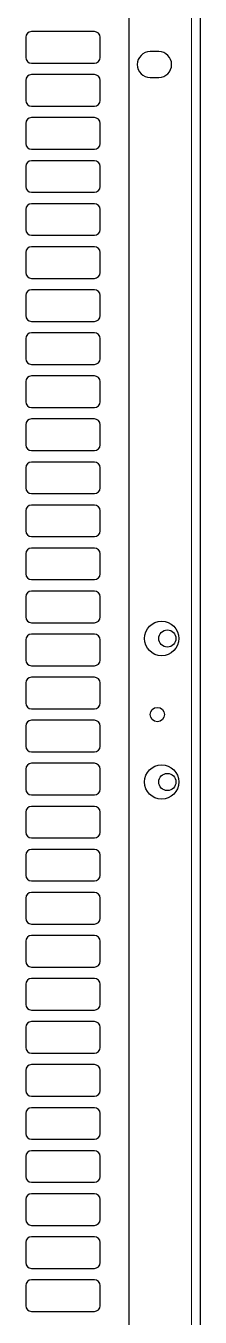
# Model space of a CAD drawing. Header units: millimetres. Extents: x -592 to 811, y -14 to 1990.
# Drawn here: x 684.9 to 745.9, y 555.8 to 1005.8 of the extents above; entities that cross this region are included whole.
import ezdxf

# ---------------------------------------------------------------- set-up
doc = ezdxf.new("R2010")
doc.units = ezdxf.units.MM

msp = doc.modelspace()

# ---------------------------------------------------------------- linework, layer by layer
at = {"color": 7, "linetype": 'Continuous', "lineweight": 25}
for p, q in [((745.9, 1833.84), (745.9, 150.84)), ((720.9, 1804.64), (720.9, 150.84)), ((708.9, 1003.84), (686.9, 1003.84)), ((684.9, 1001.84), (684.9, 994.84)), ((710.9, 994.84), (710.9, 1001.84)), ((731.4, 996.84), (728.4, 996.84)), ((686.9, 992.84), (708.9, 992.84)), ((684.9, 986.84), (684.9, 979.84)), ((708.9, 988.84), (686.9, 988.84)), ((710.9, 979.84), (710.9, 986.84)), ((728.4, 987.84), (731.4, 987.84)), ((686.9, 977.84), (708.9, 977.84)), ((708.9, 973.84), (686.9, 973.84)), ((684.9, 971.84), (684.9, 964.84)), ((710.9, 964.84), (710.9, 971.84)), ((686.9, 962.84), (708.9, 962.84)), ((708.9, 958.84), (686.9, 958.84)), ((684.9, 956.84), (684.9, 949.84)), ((710.9, 949.84), (710.9, 956.84)), ((686.9, 947.84), (708.9, 947.84)), ((684.9, 941.84), (684.9, 934.84)), ((708.9, 943.84), (686.9, 943.84)), ((710.9, 934.84), (710.9, 941.84)), ((686.9, 932.84), (708.9, 932.84)), ((708.9, 928.84), (686.9, 928.84)), ((684.9, 926.84), (684.9, 919.84)), ((710.9, 919.84), (710.9, 926.84)), ((686.9, 917.84), (708.9, 917.84)), ((708.9, 913.84), (686.9, 913.84)), ((684.9, 911.84), (684.9, 904.84)), ((710.9, 904.84), (710.9, 911.84)), ((686.9, 902.84), (708.9, 902.84)), ((684.9, 896.84), (684.9, 889.84)), ((708.9, 898.84), (686.9, 898.84)), ((710.9, 889.84), (710.9, 896.84)), ((686.9, 887.84), (708.9, 887.84)), ((708.9, 883.84), (686.9, 883.84)), ((684.9, 881.84), (684.9, 874.84)), ((710.9, 874.84), (710.9, 881.84)), ((686.9, 872.84), (708.9, 872.84)), ((708.9, 868.84), (686.9, 868.84)), ((684.9, 866.84), (684.9, 859.84)), ((710.9, 859.84), (710.9, 866.84)), ((686.9, 857.84), (708.9, 857.84)), ((684.9, 851.84), (684.9, 844.84)), ((708.9, 853.84), (686.9, 853.84)), ((710.9, 844.84), (710.9, 851.84)), ((686.9, 842.84), (708.9, 842.84)), ((708.9, 838.84), (686.9, 838.84)), ((684.9, 836.84), (684.9, 829.84)), ((710.9, 829.84), (710.9, 836.84)), ((686.9, 827.84), (708.9, 827.84)), ((708.9, 823.84), (686.9, 823.84)), ((684.9, 821.84), (684.9, 814.84)), ((710.9, 814.84), (710.9, 821.84)), ((686.9, 812.84), (708.9, 812.84)), ((684.9, 806.84), (684.9, 799.84)), ((708.9, 808.84), (686.9, 808.84)), ((710.9, 799.84), (710.9, 806.84)), ((686.9, 797.84), (708.9, 797.84)), ((708.9, 793.84), (686.9, 793.84)), ((684.9, 791.84), (684.9, 784.84)), ((710.9, 784.84), (710.9, 791.84)), ((686.9, 782.84), (708.9, 782.84)), ((708.9, 778.84), (686.9, 778.84)), ((684.9, 776.84), (684.9, 769.84)), ((710.9, 769.84), (710.9, 776.84)), ((686.9, 767.84), (708.9, 767.84)), ((684.9, 761.84), (684.9, 754.84)), ((708.9, 763.84), (686.9, 763.84)), ((710.9, 754.84), (710.9, 761.84)), ((686.9, 752.84), (708.9, 752.84)), ((708.9, 748.84), (686.9, 748.84)), ((684.9, 746.84), (684.9, 739.84)), ((710.9, 739.84), (710.9, 746.84)), ((686.9, 737.84), (708.9, 737.84)), ((708.9, 733.84), (686.9, 733.84)), ((684.9, 731.84), (684.9, 724.84)), ((710.9, 724.84), (710.9, 731.84)), ((686.9, 722.84), (708.9, 722.84)), ((684.9, 716.84), (684.9, 709.84)), ((708.9, 718.84), (686.9, 718.84)), ((710.9, 709.84), (710.9, 716.84)), ((686.9, 707.84), (708.9, 707.84)), ((708.9, 703.84), (686.9, 703.84)), ((684.9, 701.84), (684.9, 694.84)), ((710.9, 694.84), (710.9, 701.84)), ((686.9, 692.84), (708.9, 692.84)), ((708.9, 688.84), (686.9, 688.84)), ((684.9, 686.84), (684.9, 679.84)), ((710.9, 679.84), (710.9, 686.84)), ((686.9, 677.84), (708.9, 677.84)), ((684.9, 671.84), (684.9, 664.84)), ((708.9, 673.84), (686.9, 673.84)), ((710.9, 664.84), (710.9, 671.84)), ((686.9, 662.84), (708.9, 662.84)), ((708.9, 658.84), (686.9, 658.84)), ((684.9, 656.84), (684.9, 649.84)), ((710.9, 649.84), (710.9, 656.84)), ((686.9, 647.84), (708.9, 647.84)), ((708.9, 643.84), (686.9, 643.84)), ((684.9, 641.84), (684.9, 634.84)), ((710.9, 634.84), (710.9, 641.84)), ((686.9, 632.84), (708.9, 632.84)), ((684.9, 626.84), (684.9, 619.84)), ((708.9, 628.84), (686.9, 628.84)), ((710.9, 619.84), (710.9, 626.84)), ((686.9, 617.84), (708.9, 617.84)), ((708.9, 613.84), (686.9, 613.84)), ((684.9, 611.84), (684.9, 604.84)), ((710.9, 604.84), (710.9, 611.84)), ((686.9, 602.84), (708.9, 602.84)), ((708.9, 598.84), (686.9, 598.84)), ((684.9, 596.84), (684.9, 589.84)), ((710.9, 589.84), (710.9, 596.84)), ((686.9, 587.84), (708.9, 587.84)), ((684.9, 581.84), (684.9, 574.84)), ((708.9, 583.84), (686.9, 583.84)), ((710.9, 574.84), (710.9, 581.84)), ((686.9, 572.84), (708.9, 572.84)), ((708.9, 568.84), (686.9, 568.84)), ((684.9, 566.84), (684.9, 559.84)), ((710.9, 559.84), (710.9, 566.84)), ((686.9, 557.84), (708.9, 557.84))]:
    msp.add_line(p, q, dxfattribs=at)
at = {"color": 8, "linetype": 'Continuous', "lineweight": 18}
msp.add_line((742.8, 1804.64), (742.8, 150.84), dxfattribs=at)
at = {"color": 7, "linetype": 'Continuous', "lineweight": 25}
for centre, radius in [((732.4, 792.34), 6), ((734.4, 792.34), 3), ((730.9, 765.84), 2.5), ((732.4, 742.34), 6), ((734.4, 742.34), 3)]:
    msp.add_circle(centre, radius, dxfattribs=at)
for centre, radius, start, end in [((686.9, 1001.84), 2, 90, 180), ((708.9, 1001.84), 2, 0, 90), ((686.9, 994.84), 2, 180, 270), ((708.9, 994.84), 2, 270, 360), ((728.4, 992.34), 4.5, 90, 270), ((731.4, 992.34), 4.5, 270, 90), ((686.9, 986.84), 2, 90, 180), ((708.9, 986.84), 2, 360, 90), ((686.9, 979.84), 2, 180, 270), ((708.9, 979.84), 2, 270, 0), ((686.9, 971.84), 2, 90, 180), ((708.9, 971.84), 2, 0, 90), ((686.9, 964.84), 2, 180, 270), ((708.9, 964.84), 2, 270, 0), ((686.9, 956.84), 2, 90, 180), ((708.9, 956.84), 2, 0, 90), ((686.9, 949.84), 2, 180, 270), ((708.9, 949.84), 2, 270, 0), ((686.9, 941.84), 2, 90, 180), ((708.9, 941.84), 2, 360, 90), ((686.9, 934.84), 2, 180, 270), ((708.9, 934.84), 2, 270, 360), ((686.9, 926.84), 2, 90, 180), ((708.9, 926.84), 2, 0, 90), ((686.9, 919.84), 2, 180, 270), ((708.9, 919.84), 2, 270, 0), ((686.9, 911.84), 2, 90, 180), ((708.9, 911.84), 2, 0, 90), ((686.9, 904.84), 2, 180, 270), ((708.9, 904.84), 2, 270, 0), ((686.9, 896.84), 2, 90, 180), ((708.9, 896.84), 2, 0, 90), ((686.9, 889.84), 2, 180, 270), ((708.9, 889.84), 2, 270, 0), ((686.9, 881.84), 2, 90, 180), ((708.9, 881.84), 2, 0, 90), ((686.9, 874.84), 2, 180, 270), ((708.9, 874.84), 2, 270, 0), ((686.9, 866.84), 2, 90, 180), ((708.9, 866.84), 2, 0, 90), ((686.9, 859.84), 2, 180, 270), ((708.9, 859.84), 2, 270, 0), ((686.9, 851.84), 2, 90, 180), ((708.9, 851.84), 2, 0, 90), ((686.9, 844.84), 2, 180, 270), ((708.9, 844.84), 2, 270, 0), ((686.9, 836.84), 2, 90, 180), ((708.9, 836.84), 2, 0, 90), ((686.9, 829.84), 2, 180, 270), ((708.9, 829.84), 2, 270, 0), ((686.9, 821.84), 2, 90, 180), ((708.9, 821.84), 2, 0, 90), ((686.9, 814.84), 2, 180, 270), ((708.9, 814.84), 2, 270, 0), ((686.9, 806.84), 2, 90, 180), ((708.9, 806.84), 2, 0, 90), ((686.9, 799.84), 2, 180, 270), ((708.9, 799.84), 2, 270, 0), ((686.9, 791.84), 2, 90, 180), ((708.9, 791.84), 2, 0, 90), ((686.9, 784.84), 2, 180, 270), ((708.9, 784.84), 2, 270, 0), ((686.9, 776.84), 2, 90, 180), ((708.9, 776.84), 2, 0, 90), ((686.9, 769.84), 2, 180, 270), ((708.9, 769.84), 2, 270, 0), ((686.9, 761.84), 2, 90, 180), ((708.9, 761.84), 2, 0, 90), ((686.9, 754.84), 2, 180, 270), ((708.9, 754.84), 2, 270, 0), ((686.9, 746.84), 2, 90, 180), ((708.9, 746.84), 2, 0, 90), ((686.9, 739.84), 2, 180, 270), ((708.9, 739.84), 2, 270, 0), ((686.9, 731.84), 2, 90, 180), ((708.9, 731.84), 2, 0, 90), ((686.9, 724.84), 2, 180, 270), ((708.9, 724.84), 2, 270, 0), ((686.9, 716.84), 2, 90, 180), ((708.9, 716.84), 2, 0, 90), ((686.9, 709.84), 2, 180, 270), ((708.9, 709.84), 2, 270, 0), ((686.9, 701.84), 2, 90, 180), ((708.9, 701.84), 2, 0, 90), ((686.9, 694.84), 2, 180, 270), ((708.9, 694.84), 2, 270, 0), ((686.9, 686.84), 2, 90, 180), ((708.9, 686.84), 2, 0, 90), ((686.9, 679.84), 2, 180, 270), ((708.9, 679.84), 2, 270, 0), ((686.9, 671.84), 2, 90, 180), ((708.9, 671.84), 2, 0, 90), ((686.9, 664.84), 2, 180, 270), ((708.9, 664.84), 2, 270, 0), ((686.9, 656.84), 2, 90, 180), ((708.9, 656.84), 2, 0, 90), ((686.9, 649.84), 2, 180, 270), ((708.9, 649.84), 2, 270, 0), ((686.9, 641.84), 2, 90, 180), ((708.9, 641.84), 2, 0, 90), ((686.9, 634.84), 2, 180, 270), ((708.9, 634.84), 2, 270, 0), ((686.9, 626.84), 2, 90, 180), ((708.9, 626.84), 2, 0, 90), ((686.9, 619.84), 2, 180, 270), ((708.9, 619.84), 2, 270, 0), ((686.9, 611.84), 2, 90, 180), ((708.9, 611.84), 2, 0, 90), ((686.9, 604.84), 2, 180, 270), ((708.9, 604.84), 2, 270, 0), ((686.9, 596.84), 2, 90, 180), ((708.9, 596.84), 2, 0, 90), ((686.9, 589.84), 2, 180, 270), ((708.9, 589.84), 2, 270, 0), ((686.9, 581.84), 2, 90, 180), ((708.9, 581.84), 2, 0, 90), ((686.9, 574.84), 2, 180, 270), ((708.9, 574.84), 2, 270, 0), ((686.9, 566.84), 2, 90, 180), ((708.9, 566.84), 2, 0, 90), ((686.9, 559.84), 2, 180, 270), ((708.9, 559.84), 2, 270, 0)]:
    msp.add_arc(centre, radius, start, end, dxfattribs=at)

doc.saveas('drawing.dxf')
